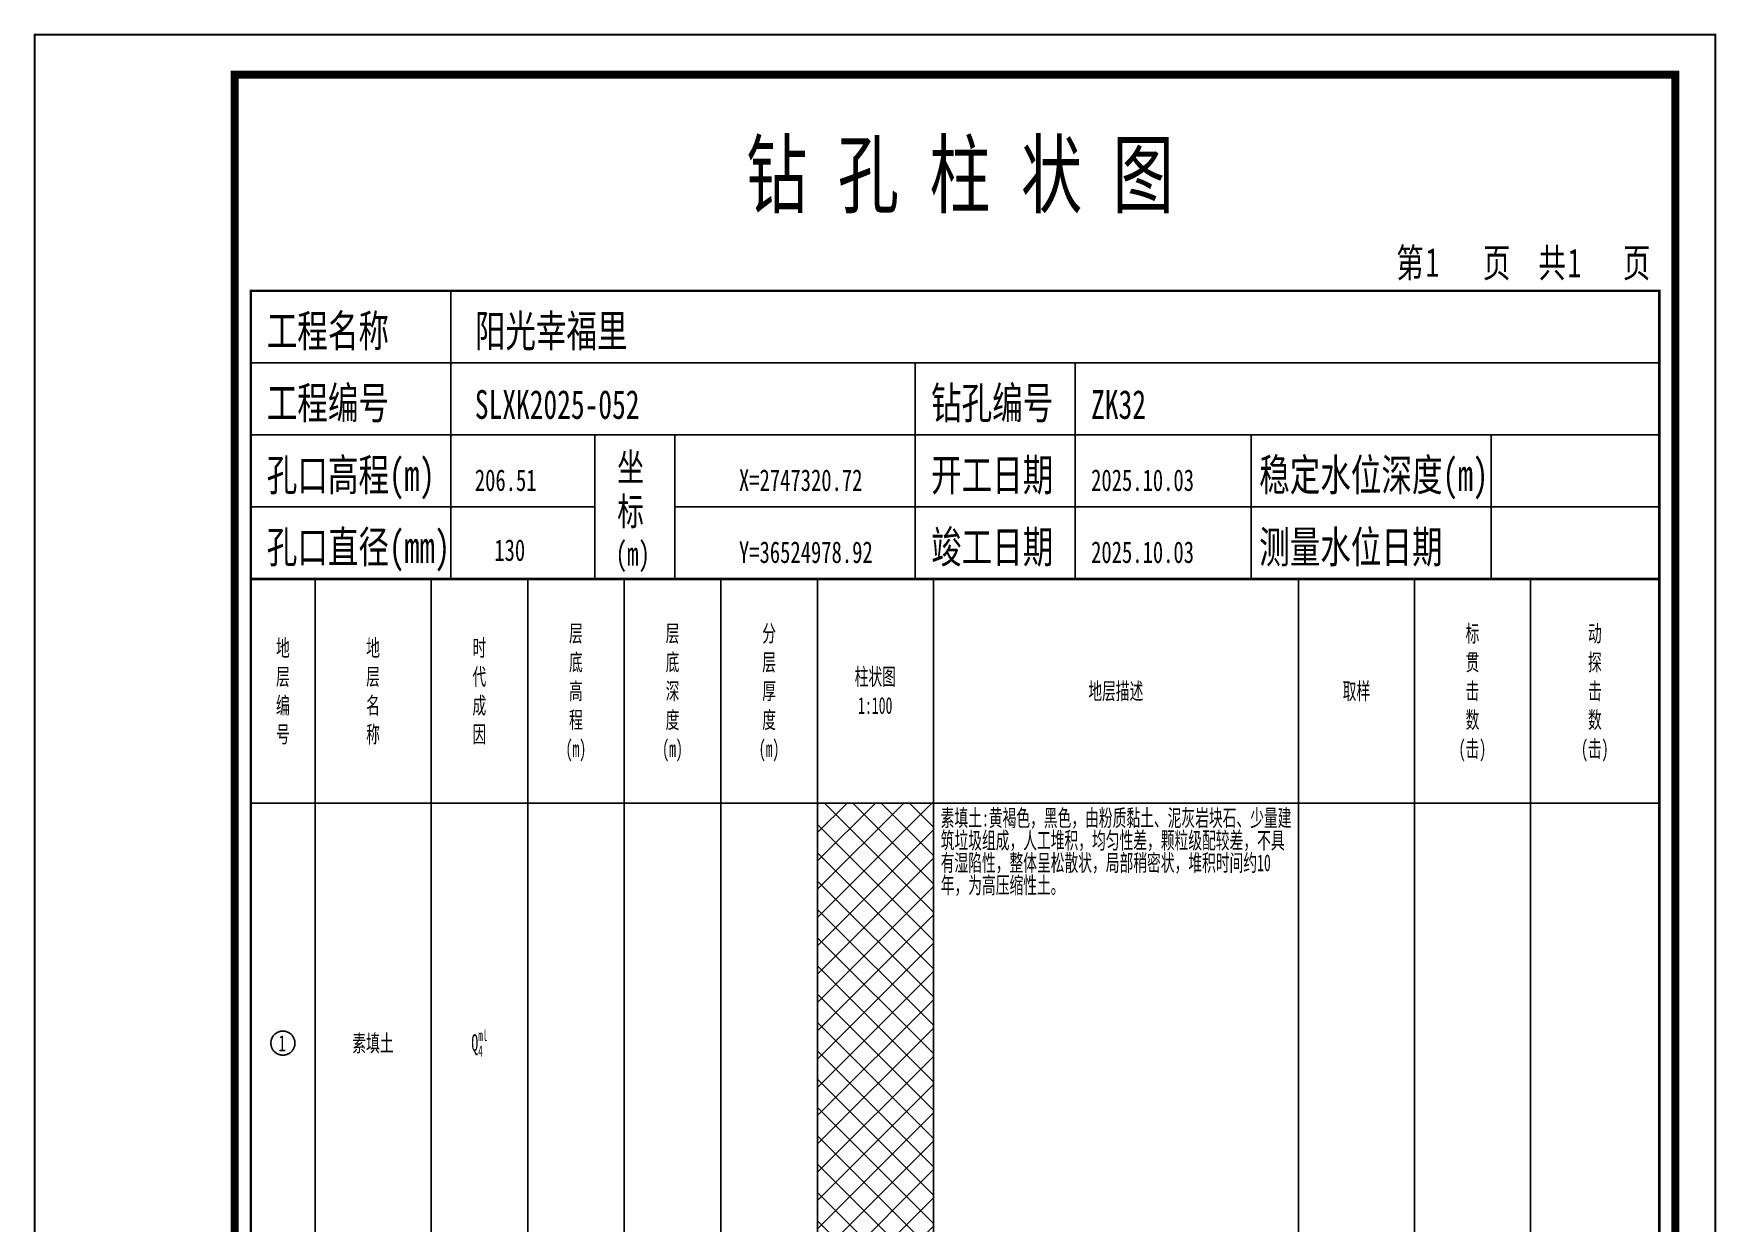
# Model space of a CAD drawing. Header units: millimetres. Extents: x 1264 to 9491, y 619 to 916.
# Drawn here: x 8167.6 to 8377.9, y 767.4 to 916 of the extents above; entities that cross this region are included whole.
import ezdxf
from ezdxf.enums import TextEntityAlignment as Align

# ---------------------------------------------------------------- set-up
doc = ezdxf.new("R2010")
doc.units = ezdxf.units.MM
doc.layers.add('GICAD_POU_TEXTS', color=7, linetype='Continuous')
doc.styles.add('LZ_FONT', font='simfang_0.ttf', dxfattribs={"width": 0.7, "height": 8})
doc.styles.add('成果图图块', font='simfang_0.ttf', dxfattribs={"height": 2.5})
doc.styles.add('成果图表体', font='simfang_0.ttf', dxfattribs={"width": 0.6, "height": 2.1})

# ---------------------------------------------------------------- blocks, each defined once
blk = doc.blocks.new('ZZT_DCBH_Z.dwg55', base_point=(-0.02, 0))
at = {"color": 7}
blk.add_polyline3d([(-1.52, 0.02, 0), (-1.52, -0.06, 0), (-1.52, -0.13, 0), (-1.51, -0.2, 0), (-1.5, -0.28, 0), (-1.48, -0.35, 0), (-1.46, -0.42, 0), (-1.44, -0.49, 0), (-1.41, -0.56, 0), (-1.38, -0.63, 0), (-1.35, -0.69, 0), (-1.31, -0.76, 0), (-1.27, -0.82, 0), (-1.23, -0.88, 0), (-1.18, -0.94, 0), (-1.14, -0.99, 0), (-1.09, -1.04, 0), (-1.03, -1.1, 0), (-0.98, -1.14, 0), (-0.92, -1.19, 0), (-0.86, -1.23, 0), (-0.8, -1.27, 0), (-0.73, -1.31, 0), (-0.67, -1.34, 0), (-0.6, -1.37, 0), (-0.53, -1.4, 0), (-0.46, -1.42, 0), (-0.39, -1.44, 0), (-0.32, -1.46, 0), (-0.25, -1.47, 0), (-0.17, -1.48, 0), (-0.1, -1.48, 0), (-0.02, -1.48, 0), (0.05, -1.48, 0), (0.12, -1.48, 0), (0.2, -1.47, 0), (0.27, -1.46, 0), (0.34, -1.44, 0), (0.41, -1.42, 0), (0.48, -1.4, 0), (0.55, -1.37, 0), (0.62, -1.34, 0), (0.68, -1.31, 0), (0.75, -1.27, 0), (0.81, -1.23, 0), (0.87, -1.19, 0), (0.93, -1.14, 0), (0.98, -1.1, 0), (1.04, -1.04, 0), (1.09, -0.99, 0), (1.13, -0.94, 0), (1.18, -0.88, 0), (1.22, -0.82, 0), (1.26, -0.76, 0), (1.3, -0.69, 0), (1.33, -0.63, 0), (1.36, -0.56, 0), (1.39, -0.49, 0), (1.41, -0.42, 0), (1.43, -0.35, 0), (1.45, -0.28, 0), (1.46, -0.2, 0), (1.47, -0.13, 0), (1.47, -0.06, 0), (1.48, 0.02, 0), (1.47, 0.09, 0), (1.47, 0.16, 0), (1.46, 0.24, 0), (1.45, 0.31, 0), (1.43, 0.38, 0), (1.41, 0.45, 0), (1.39, 0.52, 0), (1.36, 0.59, 0), (1.33, 0.66, 0), (1.3, 0.72, 0), (1.26, 0.79, 0), (1.22, 0.85, 0), (1.18, 0.91, 0), (1.13, 0.97, 0), (1.09, 1.02, 0), (1.04, 1.08, 0), (0.98, 1.13, 0), (0.93, 1.18, 0), (0.87, 1.22, 0), (0.81, 1.26, 0), (0.75, 1.3, 0), (0.68, 1.34, 0), (0.62, 1.37, 0), (0.55, 1.4, 0), (0.48, 1.43, 0), (0.41, 1.45, 0), (0.34, 1.47, 0), (0.27, 1.49, 0), (0.2, 1.5, 0), (0.12, 1.51, 0), (0.05, 1.51, 0), (-0.02, 1.52, 0), (-0.1, 1.51, 0), (-0.17, 1.51, 0), (-0.25, 1.5, 0), (-0.32, 1.49, 0), (-0.39, 1.47, 0), (-0.46, 1.45, 0), (-0.53, 1.43, 0), (-0.6, 1.4, 0), (-0.67, 1.37, 0), (-0.73, 1.34, 0), (-0.8, 1.3, 0), (-0.86, 1.26, 0), (-0.92, 1.22, 0), (-0.98, 1.18, 0), (-1.03, 1.13, 0), (-1.09, 1.08, 0), (-1.14, 1.02, 0), (-1.18, 0.97, 0), (-1.23, 0.91, 0), (-1.27, 0.85, 0), (-1.31, 0.79, 0), (-1.35, 0.72, 0), (-1.38, 0.66, 0), (-1.41, 0.59, 0), (-1.44, 0.52, 0), (-1.46, 0.45, 0), (-1.48, 0.38, 0), (-1.5, 0.31, 0), (-1.51, 0.24, 0), (-1.52, 0.16, 0), (-1.52, 0.09, 0), (-1.52, 0.02, 0)], dxfattribs=at)
at = {"layer": 'GICAD_POU_TEXTS', "color": 7, "style": '成果图图块', "width": 0.7}
blk.add_text('1', height=2, dxfattribs=at).set_placement((-0.11, -0.99), align=Align.CENTER)
blk = doc.blocks.new('柱状图图框模板-(昇龙标准).dwg31', base_point=(27, 229))
for p, q in [((52, 229), (52, 265)), ((27, 256), (203, 256)), ((110, 229), (110, 256)), ((130, 229), (130, 256)), ((27, 247), (203, 247)), ((70, 229), (70, 247)), ((80, 229), (80, 247)), ((152, 229), (152, 247)), ((182, 229), (182, 247)), ((27, 238), (70, 238)), ((80, 238), (203, 238))]:
    blk.add_line(p, q)
for points, const_width in [([(0, 0), (210, 0), (210, 297), (0, 297)], 0.25), ([(25, 5), (205, 5), (205, 292), (25, 292)], 1), ([(27, 265), (203, 265), (203, 17), (27, 17)], 0.3)]:
    blk.add_lwpolyline(points, close=True, dxfattribs=dict(const_width=const_width))
at = {"const_width": 0.3}
blk.add_lwpolyline([(27, 229), (203, 229)], dxfattribs=at)
at = {"style": 'LZ_FONT', "width": 0.7}
for s, height, p in [('钻 孔 柱 状 图', 8, (88.9, 275.54)), ('第', 3.6, (170.12, 266.7)), ('1', 3.6, (173.78, 266.75)), ('页', 3.6, (180.96, 266.7)), ('共', 3.6, (187.88, 266.7)), ('1', 3.6, (191.54, 266.7)), ('页', 3.6, (198.44, 266.7)), ('工程名称', 4, (29, 258)), ('阳光幸福里', 4, (55, 258)), ('工程编号', 4, (29, 249)), ('SLXK2025-052', 3.6, (55, 249)), ('钻孔编号', 4, (112, 249)), ('ZK32', 3.6, (132, 249)), ('孔口高程(m)', 4, (29, 240)), ('坐', 3.5, (72.79, 241.24)), ('开工日期', 4, (112, 240)), ('稳定水位深度(m)', 4, (153, 240)), ('206.51', 2.7, (55, 240)), ('X=2747320.72', 2.7, (88, 240)), ('2025.10.03', 2.7, (132, 240)), ('标', 3.5, (72.79, 235.7)), ('孔口直径(mm)', 4, (29, 231)), ('竣工日期', 4, (112, 231)), ('测量水位日期', 4, (153, 231)), ('130', 2.7, (57.43, 231.26)), ('(m) ', 3, (72.59, 230.65)), ('Y=36524978.92', 2.7, (88, 231)), ('2025.10.03', 2.7, (132, 231))]:
    blk.add_text(s, height=height, dxfattribs=at).set_placement(p)

msp = doc.modelspace()

# ---------------------------------------------------------------- hatches: boundary and pattern name
at = {"linetype": 'Continuous'}
h = msp.add_hatch(dxfattribs=at)
h.set_pattern_fill('GKSTT', scale=0.5, style=0, pattern_type=2)
h.set_pattern_definition([(45, (0, 0), (-1.76776695, 1.76776695), []), (135, (0, 0), (-1.76776695, -1.76776695), [])])
h.paths.add_polyline_path([(8265.57, 759.89), (8280.05, 759.89), (8280.05, 819.89), (8265.57, 819.89)])

# ---------------------------------------------------------------- linework, layer by layer
at = {"color": 0}
for p, q in [((8194.75, 819.89), (8202.8, 819.89)), ((8194.75, 759.89), (8194.75, 819.89)), ((8202.8, 759.89), (8202.8, 819.89))]:
    msp.add_line(p, q, dxfattribs=at)
for points in [[(8194.75, 847.89), (8202.8, 847.89)], [(8194.75, 819.89), (8194.75, 847.89)], [(8202.8, 819.89), (8202.8, 847.89)], [(8202.8, 847.89), (8217.28, 847.89)], [(8202.8, 819.89), (8202.8, 847.89)], [(8217.28, 819.89), (8217.28, 847.89)], [(8217.28, 847.89), (8229.35, 847.89)], [(8217.28, 819.89), (8217.28, 847.89)], [(8229.35, 819.89), (8229.35, 847.89)], [(8229.35, 847.89), (8241.42, 847.89)], [(8229.35, 819.89), (8229.35, 847.89)], [(8241.42, 819.89), (8241.42, 847.89)], [(8241.42, 847.89), (8253.5, 847.89)], [(8241.42, 819.89), (8241.42, 847.89)], [(8253.5, 819.89), (8253.5, 847.89)], [(8253.5, 847.89), (8265.57, 847.89)], [(8253.5, 819.89), (8253.5, 847.89)], [(8265.57, 819.89), (8265.57, 847.89)], [(8265.57, 847.89), (8280.05, 847.89)], [(8265.57, 819.89), (8265.57, 847.89)], [(8280.05, 819.89), (8280.05, 847.89)], [(8280.05, 847.89), (8325.68, 847.89)], [(8280.05, 819.89), (8280.05, 847.89)], [(8325.68, 819.89), (8325.68, 847.89)], [(8325.68, 847.89), (8340.17, 847.89)], [(8325.68, 819.89), (8325.68, 847.89)], [(8340.17, 819.89), (8340.17, 847.89)], [(8340.17, 847.89), (8354.65, 847.89)], [(8340.17, 819.89), (8340.17, 847.89)], [(8354.65, 819.89), (8354.65, 847.89)], [(8354.65, 847.89), (8370.75, 847.89)], [(8354.65, 819.89), (8354.65, 847.89)], [(8370.75, 819.89), (8370.75, 847.89)], [(8194.75, 819.89), (8202.8, 819.89)], [(8194.75, 635.89), (8194.75, 819.89)], [(8194.75, 819.89), (8202.8, 819.89)], [(8202.8, 635.89), (8202.8, 819.89)], [(8202.8, 819.89), (8217.28, 819.89)], [(8202.8, 635.89), (8202.8, 819.89)], [(8202.8, 819.89), (8217.28, 819.89)], [(8202.8, 819.89), (8217.28, 819.89)], [(8202.8, 759.89), (8202.8, 819.89)], [(8217.28, 635.89), (8217.28, 819.89)], [(8217.28, 759.89), (8217.28, 819.89)], [(8217.28, 819.89), (8229.35, 819.89)], [(8217.28, 635.89), (8217.28, 819.89)], [(8217.28, 819.89), (8229.35, 819.89)], [(8217.28, 819.89), (8229.35, 819.89)], [(8217.28, 759.89), (8217.28, 819.89)], [(8229.35, 635.89), (8229.35, 819.89)], [(8229.35, 759.89), (8229.35, 819.89)], [(8229.35, 819.89), (8241.42, 819.89)], [(8229.35, 635.89), (8229.35, 819.89)], [(8229.35, 819.89), (8241.42, 819.89)], [(8229.35, 819.89), (8241.42, 819.89)], [(8229.35, 759.89), (8229.35, 819.89)], [(8241.42, 635.89), (8241.42, 819.89)], [(8241.42, 759.89), (8241.42, 819.89)], [(8241.42, 819.89), (8253.5, 819.89)], [(8241.42, 635.89), (8241.42, 819.89)], [(8241.42, 819.89), (8253.5, 819.89)], [(8241.42, 819.89), (8253.5, 819.89)], [(8241.42, 759.89), (8241.42, 819.89)], [(8253.5, 635.89), (8253.5, 819.89)], [(8253.5, 759.89), (8253.5, 819.89)], [(8253.5, 819.89), (8265.57, 819.89)], [(8253.5, 635.89), (8253.5, 819.89)], [(8253.5, 819.89), (8265.57, 819.89)], [(8253.5, 819.89), (8265.57, 819.89)], [(8253.5, 759.89), (8253.5, 819.89)], [(8265.57, 635.89), (8265.57, 819.89)], [(8265.57, 759.89), (8265.57, 819.89)], [(8265.57, 819.89), (8280.05, 819.89)], [(8265.57, 635.89), (8265.57, 819.89)], [(8265.57, 819.89), (8280.05, 819.89)], [(8280.05, 635.89), (8280.05, 819.89)], [(8280.05, 819.89), (8325.68, 819.89)], [(8280.05, 635.89), (8280.05, 819.89)], [(8280.05, 819.89), (8325.68, 819.89)], [(8280.05, 819.89), (8325.68, 819.89)], [(8280.05, 759.89), (8280.05, 819.89)], [(8325.68, 635.89), (8325.68, 819.89)], [(8325.68, 759.89), (8325.68, 819.89)], [(8325.68, 819.89), (8340.17, 819.89)], [(8325.68, 635.89), (8325.68, 819.89)], [(8325.68, 819.89), (8340.17, 819.89)], [(8340.17, 635.89), (8340.17, 819.89)], [(8340.17, 819.89), (8354.65, 819.89)], [(8340.17, 635.89), (8340.17, 819.89)], [(8340.17, 819.89), (8354.65, 819.89)], [(8354.65, 635.89), (8354.65, 819.89)], [(8354.65, 819.89), (8370.75, 819.89)], [(8354.65, 635.89), (8354.65, 819.89)], [(8354.65, 819.89), (8370.75, 819.89)], [(8370.75, 635.89), (8370.75, 819.89)]]:
    msp.add_lwpolyline(points, dxfattribs=at)

# ---------------------------------------------------------------- block references
for name, p in [('柱状图图框模板-(昇龙标准).dwg31', (8194.75, 847.89)), ('ZZT_DCBH_Z.dwg55', (8198.77, 789.89))]:
    msp.add_blockref(name, p)

# ---------------------------------------------------------------- texts
at = {"color": 0, "style": '成果图表体', "width": 0.6}
for s, height, p in [('层', 2.1, (8234.52, 840.04)), ('层', 2.1, (8246.59, 840.04)), ('分', 2.1, (8258.66, 840.04)), ('标', 2.1, (8346.54, 840.04)), ('动', 2.1, (8361.83, 840.04)), ('地', 2.1, (8197.91, 838.24)), ('地', 2.1, (8209.17, 838.24)), ('时', 2.1, (8222.45, 838.24)), ('层', 2.1, (8197.91, 834.64)), ('层', 2.1, (8209.17, 834.64)), ('代', 2.1, (8222.45, 834.64)), ('底', 2.1, (8234.52, 836.44)), ('底', 2.1, (8246.59, 836.44)), ('层', 2.1, (8258.66, 836.44)), ('柱状图', 2.1, (8270.21, 834.64)), ('贯', 2.1, (8346.54, 836.44)), ('探', 2.1, (8361.83, 836.44)), ('高', 2.1, (8234.52, 832.84)), ('深', 2.1, (8246.59, 832.84)), ('厚', 2.1, (8258.66, 832.84)), ('地层描述', 2.1, (8299.4, 832.84)), ('取样', 2.1, (8331.19, 832.84)), ('击', 2.1, (8346.54, 832.84)), ('击', 2.1, (8361.83, 832.84)), ('编', 2.1, (8197.91, 831.04)), ('名', 2.1, (8209.17, 831.04)), ('成', 2.1, (8222.45, 831.04)), ('1:100', 2.1, (8270.64, 831.04)), ('程', 2.1, (8234.52, 829.24)), ('度', 2.1, (8246.59, 829.24)), ('度', 2.1, (8258.66, 829.24)), ('数', 2.1, (8346.54, 829.24)), ('数', 2.1, (8361.83, 829.24)), ('号', 2.1, (8197.91, 827.44)), ('称', 2.1, (8209.17, 827.44)), ('因', 2.1, (8222.45, 827.44)), ('(m)', 2.1, (8234.09, 825.64)), ('(m)', 2.1, (8246.16, 825.64)), ('(m)', 2.1, (8258.23, 825.64)), ('(击)', 2.1, (8345.68, 825.64)), ('(击)', 2.1, (8360.97, 825.64)), ('素填土', 2.1, (8207.44, 788.84)), ('Q', 2.1, (8222.31, 788.91)), ('ml', 1.4, (8223.17, 790.17)), ('4', 1.4, (8223.17, 788.21))]:
    msp.add_text(s, height=height, dxfattribs=at).set_placement(p)
at = {"color": 0, "insert": (8280.96, 819.09), "char_height": 2.1, "width": 43.8045, "attachment_point": 1, "line_spacing_factor": 0.8, "style": '成果图表体'}
msp.add_mtext('\\A1;素填土:黄褐色，黑色，由粉质黏土、泥灰岩块石、少量建筑垃圾组成，人工堆积，均匀性差，颗粒级配较差，不具有湿陷性，整体呈松散状，局部稍密状，堆积时间约10年，为高压缩性土。', dxfattribs=at)

doc.saveas('drawing.dxf')
